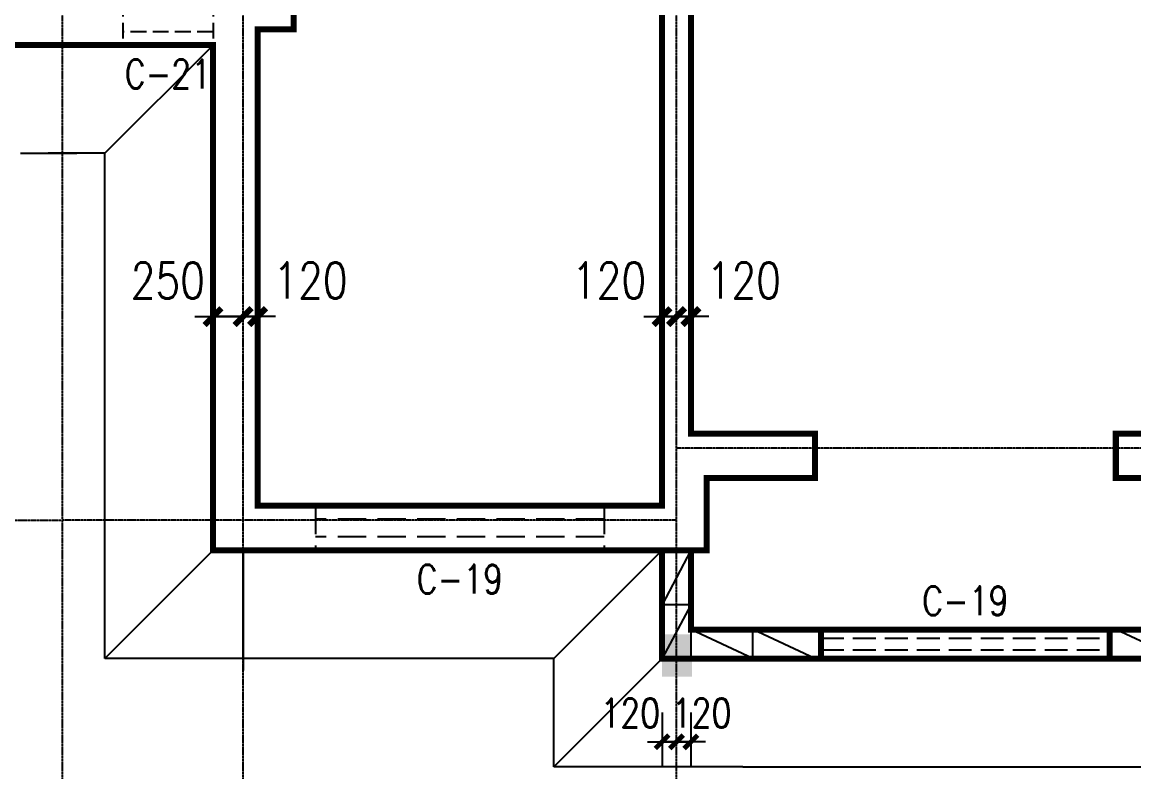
# Model space of a CAD drawing. Header units: millimetres. Extents: x -961 to 83139, y -328 to 41672.
# Drawn here: x 51208 to 60442, y 15583 to 21823 of the extents above; entities that cross this region are included whole.
import ezdxf
from ezdxf.enums import TextEntityAlignment as Align

# ---------------------------------------------------------------- set-up
doc = ezdxf.new("R2010")
doc.units = ezdxf.units.MM
doc.linetypes.add('DASH', pattern=[0.35, 0.25, -0.1])
doc.linetypes.add('DOTE', pattern=[2.42, 2, -0.2, 0.02, -0.2])
for name, color, linetype in [('COLUMN', 7, 'Continuous'), ('DOTE', 1, 'DOTE'), ('GROUND', 2, 'Continuous'), ('PUB_DIM', 3, 'Continuous'), ('PUB_WALL', 7, 'Continuous'), ('WALL', 9, 'Continuous'), ('WINDOW', 4, 'Continuous'), ('WINDOW_TEXT', 7, 'Continuous')]:
    doc.layers.add(name, color=color, linetype=linetype)
doc.styles.add('_SIMPLEX', font='SIMPLEX.shx', dxfattribs={"width": 0.8})
doc.styles.add('DIM_FONT', font='SIMPLEX.shx', dxfattribs={"width": 0.8})
doc.styles.add('SIMPLEX', font='SIMPLEX.SHX')
doc.dimstyles.new('AXIS', dxfattribs={"dimtxt": 300, "dimasz": 1, "dimexe": 250, "dimexo": 300, "dimgap": 150, "dimtad": 1, "dimdec": 0, "dimzin": 0, "dimdsep": 46, "dimtxsty": 'DIM_FONT', "dimblk": '_DIMX', "dimcen": 0.09, "dimse1": 1, "dimse2": 1, "dimclrt": 7, "dimadec": 0, "dimazin": 0, "dimtfac": 1, "dimtdec": 0, "dimtix": 1, "dimtmove": 2, "dimatfit": 3, "dimldrblk": '_DIMX', "dimfxl": 1, "dimtolj": 1, "dimtzin": 0, "dimarcsym": 0})
doc.dimstyles.new('DIMA80', dxfattribs={"dimscale": 0.8, "dimtxt": 300, "dimasz": 1, "dimexe": 250, "dimexo": 300, "dimgap": 150, "dimtad": 1, "dimdec": 0, "dimzin": 0, "dimdsep": 46, "dimtxsty": 'DIM_FONT', "dimblk": '_DIMX', "dimcen": 0.09, "dimse1": 1, "dimclrt": 7, "dimadec": 0, "dimazin": 0, "dimtfac": 1, "dimtdec": 0, "dimtix": 1, "dimtmove": 2, "dimatfit": 3, "dimldrblk": '_DIMX', "dimfxl": 1, "dimtolj": 1, "dimtzin": 0, "dimarcsym": 0})
doc.dimstyles.new('DIMB80', dxfattribs={"dimscale": 0.8, "dimtxt": 300, "dimasz": 1, "dimexe": 250, "dimexo": 300, "dimgap": 150, "dimtad": 1, "dimdec": 0, "dimzin": 0, "dimdsep": 46, "dimtxsty": 'DIM_FONT', "dimblk": '_DIMX', "dimcen": 0.09, "dimse2": 1, "dimclrt": 7, "dimadec": 0, "dimazin": 0, "dimtfac": 1, "dimtdec": 0, "dimtix": 1, "dimtmove": 2, "dimatfit": 3, "dimldrblk": '_DIMX', "dimfxl": 1, "dimtolj": 1, "dimtzin": 0, "dimarcsym": 0})

# ---------------------------------------------------------------- blocks, each defined once
blk = doc.blocks.new('_GCBLK')
at = {"linetype": 'DASH'}
for p, q in [((-0.5, -0.5), (-0.5, 0.5)), ((0.5, -0.5), (0.5, 0.5)), ((-0.5, 0.2), (0.5, 0.2)), ((-0.5, -0.2), (0.5, -0.2))]:
    blk.add_line(p, q, dxfattribs=at)
at = {"layer": 'WINDOW_TEXT', "style": 'SIMPLEX', "flags": 9}
blk.add_attdef('A', text='', height=1, dxfattribs=at).set_placement((0, 1.5), align=Align.MIDDLE)
blk = doc.blocks.new('_DIMX')
blk.add_line((-150, 0), (150, 0))
at = {"const_width": 50}
blk.add_lwpolyline([(-70, -70), (70, 70)], dxfattribs=at)
blk = doc.blocks.new('*D705')
at = {"layer": 'Defpoints', "color": 0}
for p in [(56642.7, 16324), (56762.7, 16324), (56762.7, 15840.6)]:
    blk.add_point(p, dxfattribs=at)
at = {"layer": 'PUB_DIM', "color": 0, "lineweight": -2}
for p, q in [((56762.7, 16084), (56762.7, 15640.6)), ((56641.9, 15840.6), (56641.1, 15840.6)), ((56642.7, 15840.6), (56762.7, 15840.6)), ((56763.5, 15840.6), (56764.3, 15840.6))]:
    blk.add_line(p, q, dxfattribs=at)
at = {"layer": 'PUB_DIM', "color": 0, "lineweight": -2, "xscale": 0.8, "yscale": 0.8, "zscale": 0.8}
blk.add_blockref('_DIMX', (56642.7, 15840.6), dxfattribs=at)
at = {"layer": 'PUB_DIM', "color": 0, "lineweight": -2, "xscale": 0.8, "yscale": 0.8, "zscale": 0.8, "rotation": 180}
blk.add_blockref('_DIMX', (56762.7, 15840.6), dxfattribs=at)
at = {"layer": 'PUB_DIM', "color": 7, "insert": (56851.5, 16080.6), "char_height": 240, "attachment_point": 5, "style": 'DIM_FONT'}
blk.add_mtext('\\A1;120', dxfattribs=at)
blk = doc.blocks.new('*D706')
at = {"layer": 'Defpoints', "color": 0}
for p in [(56522.7, 16324), (56642.7, 16324), (56642.7, 15840.6)]:
    blk.add_point(p, dxfattribs=at)
at = {"layer": 'PUB_DIM', "color": 0, "lineweight": -2}
for p, q in [((56522.7, 16084), (56522.7, 15640.6)), ((56521.9, 15840.6), (56521.1, 15840.6)), ((56522.7, 15840.6), (56642.7, 15840.6)), ((56643.5, 15840.6), (56644.3, 15840.6))]:
    blk.add_line(p, q, dxfattribs=at)
at = {"layer": 'PUB_DIM', "color": 0, "lineweight": -2, "xscale": 0.8, "yscale": 0.8, "zscale": 0.8}
blk.add_blockref('_DIMX', (56522.7, 15840.6), dxfattribs=at)
at = {"layer": 'PUB_DIM', "color": 0, "lineweight": -2, "xscale": 0.8, "yscale": 0.8, "zscale": 0.8, "rotation": 180}
blk.add_blockref('_DIMX', (56642.7, 15840.6), dxfattribs=at)
at = {"layer": 'PUB_DIM', "color": 7, "insert": (56259.2, 16080.6), "char_height": 240, "attachment_point": 5, "style": 'DIM_FONT'}
blk.add_mtext('\\A1;120', dxfattribs=at)
blk = doc.blocks.new('_FZH')
blk.add_solid([(-0.5, -0.5), (-0.5, 0.5), (0.5, -0.5), (0.5, 0.5)])
blk = doc.blocks.new('*D825')
at = {"layer": 'Defpoints', "color": 0}
for p in [(52792.7, 19375.6), (52792.7, 19375.6), (53042.7, 19375.6)]:
    blk.add_point(p, dxfattribs=at)
at = {"layer": 'PUB_DIM', "color": 0, "lineweight": -2}
for p, q in [((52791.7, 19375.6), (52790.7, 19375.6)), ((53042.7, 19375.6), (52792.7, 19375.6)), ((53043.7, 19375.6), (53044.7, 19375.6))]:
    blk.add_line(p, q, dxfattribs=at)
blk.add_blockref('_DIMX', (52792.7, 19375.6), dxfattribs=at)
at = {"layer": 'PUB_DIM', "color": 0, "lineweight": -2, "rotation": 180}
blk.add_blockref('_DIMX', (53042.7, 19375.6), dxfattribs=at)
at = {"layer": 'PUB_DIM', "color": 7, "insert": (52417.7, 19675.6), "char_height": 300, "attachment_point": 5, "style": 'DIM_FONT'}
blk.add_mtext('\\A1;250', dxfattribs=at)
blk = doc.blocks.new('*D828')
at = {"layer": 'Defpoints', "color": 0}
for p in [(53042.7, 19375.6), (53042.7, 19375.6), (53162.7, 19375.6)]:
    blk.add_point(p, dxfattribs=at)
at = {"layer": 'PUB_DIM', "color": 0, "lineweight": -2}
for p, q in [((53041.7, 19375.6), (53040.7, 19375.6)), ((53162.7, 19375.6), (53042.7, 19375.6)), ((53163.7, 19375.6), (53164.7, 19375.6))]:
    blk.add_line(p, q, dxfattribs=at)
blk.add_blockref('_DIMX', (53042.7, 19375.6), dxfattribs=at)
at = {"layer": 'PUB_DIM', "color": 0, "lineweight": -2, "rotation": 180}
blk.add_blockref('_DIMX', (53162.7, 19375.6), dxfattribs=at)
at = {"layer": 'PUB_DIM', "color": 7, "insert": (53602.7, 19675.6), "char_height": 300, "attachment_point": 5, "style": 'DIM_FONT'}
blk.add_mtext('\\A1;120', dxfattribs=at)
blk = doc.blocks.new('M_A6')
blk.add_line((0.5, 0), (0.5, 0))
blk = doc.blocks.new('*D831')
at = {"layer": 'Defpoints', "color": 0}
for p in [(56522.7, 19375.6), (56522.7, 19375.6), (56642.7, 19375.6)]:
    blk.add_point(p, dxfattribs=at)
at = {"layer": 'PUB_DIM', "color": 0, "lineweight": -2}
for p, q in [((56521.7, 19375.6), (56520.7, 19375.6)), ((56642.7, 19375.6), (56522.7, 19375.6)), ((56643.7, 19375.6), (56644.7, 19375.6))]:
    blk.add_line(p, q, dxfattribs=at)
blk.add_blockref('_DIMX', (56522.7, 19375.6), dxfattribs=at)
at = {"layer": 'PUB_DIM', "color": 0, "lineweight": -2, "rotation": 180}
blk.add_blockref('_DIMX', (56642.7, 19375.6), dxfattribs=at)
at = {"layer": 'PUB_DIM', "color": 7, "insert": (56082.7, 19675.6), "char_height": 300, "attachment_point": 5, "style": 'DIM_FONT'}
blk.add_mtext('\\A1;120', dxfattribs=at)
blk = doc.blocks.new('*D832')
at = {"layer": 'Defpoints', "color": 0}
for p in [(56642.7, 19375.6), (56642.7, 19375.6), (56762.7, 19375.6)]:
    blk.add_point(p, dxfattribs=at)
at = {"layer": 'PUB_DIM', "color": 0, "lineweight": -2}
for p, q in [((56641.7, 19375.6), (56640.7, 19375.6)), ((56762.7, 19375.6), (56642.7, 19375.6)), ((56763.7, 19375.6), (56764.7, 19375.6))]:
    blk.add_line(p, q, dxfattribs=at)
blk.add_blockref('_DIMX', (56642.7, 19375.6), dxfattribs=at)
at = {"layer": 'PUB_DIM', "color": 0, "lineweight": -2, "rotation": 180}
blk.add_blockref('_DIMX', (56762.7, 19375.6), dxfattribs=at)
at = {"layer": 'PUB_DIM', "color": 7, "insert": (57202.7, 19675.6), "char_height": 300, "attachment_point": 5, "style": 'DIM_FONT'}
blk.add_mtext('\\A1;120', dxfattribs=at)

msp = doc.modelspace()

# ---------------------------------------------------------------- linework, layer by layer
at = {"layer": 'DOTE'}
for p, q in [((51542.7, 15533.2), (51542.7, 32751.7)), ((51542.7, 15533.2), (51542.7, 32751.7)), ((56642.7, 15533.2), (56642.7, 23915.1)), ((53042.7, 15533.2), (53042.7, 22162.1)), ((66242.7, 18283.2), (56642.7, 18283.2)), ((46442.7, 17683.2), (51542.7, 17683.2)), ((56642.7, 17683.2), (51542.7, 17683.2))]:
    msp.add_line(p, q, dxfattribs=at)
at = {"layer": 'GROUND'}
for p, q in [((51892.7, 20733.2), (52792.7, 21633.2)), ((51192.7, 20733.2), (51662.7, 20733.2)), ((51892.7, 20733.2), (51422.7, 20733.2)), ((51892.7, 16533.2), (51892.7, 20733.2)), ((51892.7, 16533.2), (52792.7, 17433.2)), ((53042.7, 16533.2), (53042.7, 17433.2)), ((56522.7, 17433.2), (55622.7, 16533.2)), ((55622.7, 17433.2), (56522.7, 17433.2)), ((55622.7, 16533.2), (51892.7, 16533.2)), ((55622.7, 15633.2), (56522.7, 16533.2)), ((55622.7, 15633.2), (55622.7, 16533.2)), ((57192.7, 15633.2), (55622.7, 15633.2)), ((57192.7, 15633.2), (67262.7, 15633.2))]:
    msp.add_line(p, q, dxfattribs=at)
at = {"layer": 'PUB_WALL', "const_width": 50}
for points in [[(56042.7, 17433.2), (56892.7, 17433.2), (56892.7, 18033.2), (57792.7, 18033.2), (57792.7, 18403.2), (56762.7, 18403.2), (56762.7, 23563.2), (57362.7, 23563.2), (57362.7, 23803.2), (56462.7, 23803.2), (56462.7, 23563.2), (56522.7, 23563.2), (56522.7, 18403.2), (56522.7, 17803.2), (56042.7, 17803.2)], [(53462.7, 23563.2), (53462.7, 21763.2), (53162.7, 21763.2), (53162.7, 17803.2), (53642.7, 17803.2)], [(49442.7, 17433.2), (50292.7, 17433.2), (50292.7, 21633.2), (51662.7, 21633.2)], [(53642.7, 17433.2), (52792.7, 17433.2), (52792.7, 21633.2), (51422.7, 21633.2)], [(61322.7, 16773.2), (60242.7, 16773.2), (60242.7, 16533.2), (61442.7, 16533.2), (62642.7, 16533.2), (62642.7, 16773.2), (61562.7, 16773.2), (61562.7, 18033.2)], [(56522.7, 17803.2), (53162.7, 17803.2)], [(56892.7, 17433.2), (52792.7, 17433.2)], [(56762.7, 17433.2), (56762.7, 16773.2), (57842.7, 16773.2), (57842.7, 16533.2), (56522.7, 16533.2), (56522.7, 17433.2)], [(56762.7, 16773.2), (61322.7, 16773.2)], [(56522.7, 16533.2), (61442.7, 16533.2)]]:
    msp.add_lwpolyline(points, dxfattribs=at)
msp.add_lwpolyline([(61322.7, 18403.2), (61322.7, 23563.2), (58262.7, 23563.2), (58262.7, 23803.2), (60362.7, 23803.2), (62522.7, 23803.2), (64622.7, 23803.2), (64622.7, 23563.2), (61562.7, 23563.2), (61562.7, 18403.2), (62592.7, 18403.2), (62592.7, 18033.2), (60292.7, 18033.2), (60292.7, 18403.2)], close=True, dxfattribs=at)
at = {"layer": 'WALL'}
for p, q in [((53462.7, 23563.2), (53462.7, 21763.2)), ((56522.7, 18403.2), (56522.7, 23563.2)), ((56762.7, 18403.2), (56762.7, 23563.2)), ((53162.7, 17803.2), (53162.7, 21763.2)), ((53462.7, 21763.2), (53162.7, 21763.2)), ((51662.7, 21633.2), (50292.7, 21633.2)), ((51422.7, 21633.2), (52792.7, 21633.2)), ((52792.7, 17433.2), (52792.7, 21633.2)), ((56522.7, 18403.2), (56522.7, 17803.2)), ((56762.7, 18403.2), (57792.7, 18403.2)), ((57792.7, 18033.2), (57792.7, 18403.2)), ((60292.7, 18403.2), (61322.7, 18403.2)), ((60292.7, 18033.2), (60292.7, 18403.2)), ((56892.7, 18033.2), (56892.7, 17433.2)), ((56892.7, 18033.2), (57792.7, 18033.2)), ((60292.7, 18033.2), (62592.7, 18033.2)), ((56522.7, 17803.2), (53162.7, 17803.2)), ((56892.7, 17433.2), (52792.7, 17433.2)), ((56522.7, 17433.2), (56522.7, 16533.2)), ((56762.7, 17433.2), (56762.7, 16773.2)), ((56762.7, 16773.2), (61322.7, 16773.2)), ((56522.7, 16533.2), (61442.7, 16533.2))]:
    msp.add_line(p, q, dxfattribs=at)
at = {"layer": 'WINDOW'}
for p, q in [((53042.7, 17433.2), (53042.7, 16433.2)), ((53642.7, 17433.2), (56042.7, 17433.2)), ((56762.7, 17433.2), (56522.7, 16978.2)), ((56762.7, 16978.2), (56522.7, 16533.2)), ((56762.7, 16978.2), (56522.7, 16978.2)), ((57277.7, 16533.2), (56762.7, 16773.2)), ((56762.7, 16773.2), (56762.7, 16533.2)), ((57277.7, 16533.2), (57277.7, 16773.2)), ((57792.7, 16533.2), (57277.7, 16773.2)), ((60807.7, 16533.2), (60292.7, 16773.2)), ((57792.7, 16533.2), (60392.7, 16533.2))]:
    msp.add_line(p, q, dxfattribs=at)

# ---------------------------------------------------------------- block references
at = {"layer": 'COLUMN', "xscale": 250, "yscale": 350, "zscale": 250}
msp.add_blockref('_FZH', (56647.7, 16558.2), dxfattribs=at)
at = {"layer": 'WINDOW'}
ref = msp.add_blockref('_GCBLK', (52417.7, 21818.2), dxfattribs=dict(at, xscale=750, yscale=370, zscale=750, rotation=180))
ref.add_attrib('A', 'C-21', dxfattribs={"layer": 'WINDOW_TEXT', "height": 240, "style": '_SIMPLEX', "width": 0.8, "flags": 8}).set_placement((52417.7, 21393.2), align=Align.MIDDLE)
at = {"layer": 'WINDOW', "xscale": -2500, "yscale": 2500, "zscale": 2500, "rotation": 180}
msp.add_blockref('M_A6', (59042.7, 18218.2), dxfattribs=at)
at = {"layer": 'WINDOW'}
ref = msp.add_blockref('_GCBLK', (54842.7, 17618.2), dxfattribs=dict(at, xscale=2400, yscale=370, zscale=2400, rotation=180))
ref.add_attrib('A', 'C-19', dxfattribs={"layer": 'WINDOW_TEXT', "height": 240, "style": '_SIMPLEX', "width": 0.8, "flags": 8}).set_placement((54842.7, 17193.2), align=Align.MIDDLE)
ref = msp.add_blockref('_GCBLK', (59042.7, 16653.2), dxfattribs=dict(at, xscale=2400, yscale=240, zscale=2400))
ref.add_attrib('A', 'C-19', dxfattribs={"layer": 'WINDOW_TEXT', "height": 240, "style": '_SIMPLEX', "width": 0.8, "flags": 8}).set_placement((59042.7, 17013.2), align=Align.MIDDLE)

# ---------------------------------------------------------------- dimensions: what is measured, and where the dimension line sits
at = {"layer": 'PUB_DIM'}
for base, p1, p2, picture, middle in [((52792.7, 19375.6), (53042.7, 19375.6), (52792.7, 19375.6), '*D825', (52417.7, 19675.6)), ((56522.7, 19375.6), (56642.7, 19375.6), (56522.7, 19375.6), '*D831', (56082.7, 19675.6))]:
    dim = msp.add_linear_dim(base=base, p1=p1, p2=p2, dimstyle='AXIS', dxfattribs=at)
    dim.commit()
    dim.dimension.update_dxf_attribs({"geometry": picture, "text_midpoint": middle, "dimtype": 160})
for base, p1, p2, angle, dimstyle, picture, middle in [((53042.7, 19375.6), (53162.7, 19375.6), (53042.7, 19375.6), 180, 'AXIS', '*D828', (53602.7, 19675.6)), ((56642.7, 19375.6), (56762.7, 19375.6), (56642.7, 19375.6), 180, 'AXIS', '*D832', (57202.7, 19675.6)), ((56642.7, 15840.6), (56522.7, 16324), (56642.7, 16324), 0, 'DIMB80', '*D706', (56259.2, 16080.6)), ((56762.7, 15840.6), (56642.7, 16324), (56762.7, 16324), 0, 'DIMA80', '*D705', (56851.5, 16080.6))]:
    dim = msp.add_linear_dim(base=base, p1=p1, p2=p2, angle=angle, dimstyle=dimstyle, dxfattribs=at)
    dim.commit()
    dim.dimension.update_dxf_attribs({"geometry": picture, "text_midpoint": middle, "dimtype": 161})

doc.saveas('drawing.dxf')
